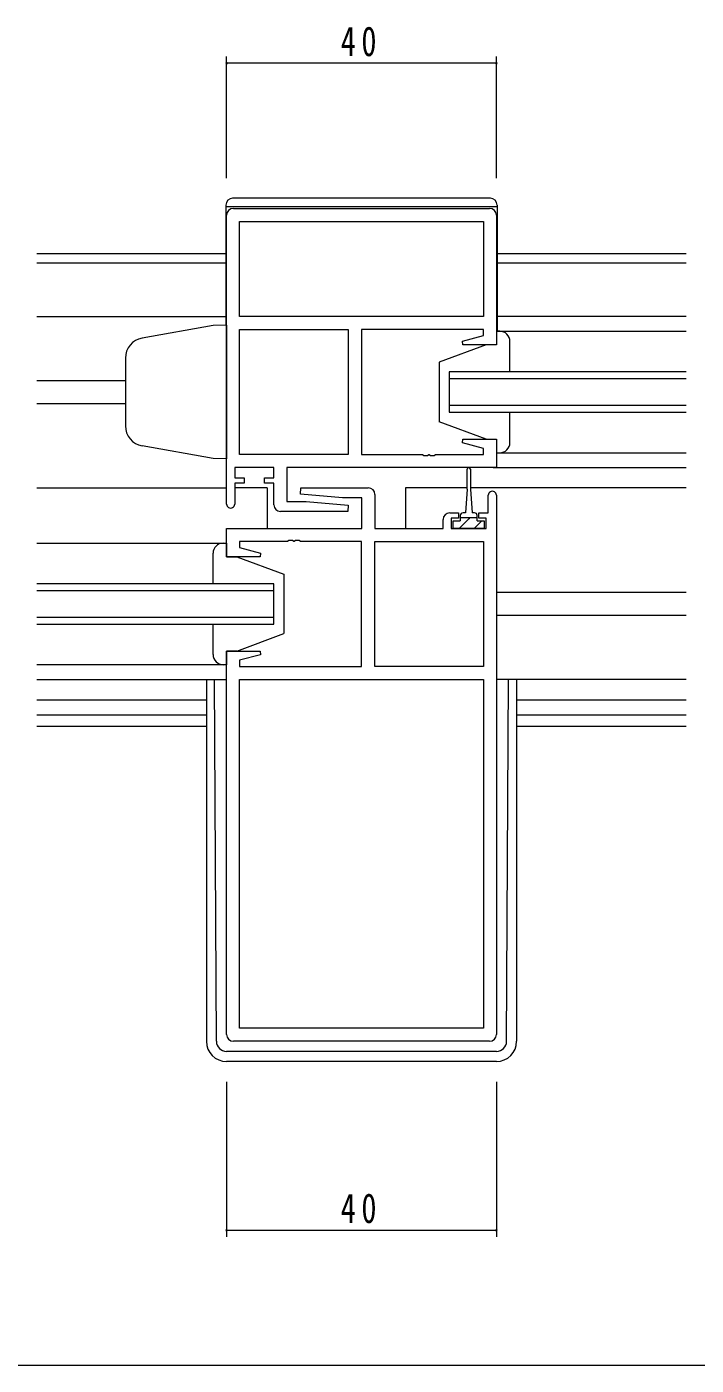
# Model space of a CAD drawing. Units: millimetres, scale not verified. Extents: x -567 to 567, y -403 to 403.
# Drawn here: x 220 to 319.2, y -85.9 to 112.4 of the extents above; entities that cross this region are included whole.
import ezdxf

# ---------------------------------------------------------------- set-up
doc = ezdxf.new("R2010")
doc.units = ezdxf.units.MM
doc.header["$LTSCALE"] = 2
for name, color, linetype, lineweight in [('0-3_YKK_11', 7, 'Continuous', 18), ('0-4_YKK_12', 2, 'Continuous', 18), ('0-5_YKK_13', 4, 'Continuous', 18), ('0-7_YKK_D', 6, 'Continuous', 18)]:
    doc.layers.add(name, color=color, linetype=linetype, lineweight=lineweight)
doc.styles.add('ＭＳ ゴシック', font='')
doc.styles.get('ＭＳ ゴシック').set_extended_font_data('MS Gothic')

msp = doc.modelspace()

# ---------------------------------------------------------------- linework, layer by layer
at = {"layer": '0-3_YKK_11'}
for p, q in [((250.609, 85.507), (288.609, 85.507)), ((249.609, 41.707), (249.609, 84.507)), ((251.539, 83.577), (287.679, 83.577)), ((251.539, 69.507), (251.539, 83.577)), ((251.539, 83.577), (287.679, 83.577)), ((287.679, 83.577), (287.679, 69.507)), ((289.609, 84.507), (289.609, 65.307)), ((287.679, 69.507), (251.539, 69.507)), ((251.539, 67.577), (267.609, 67.577)), ((251.539, 49.037), (251.539, 67.577)), ((267.609, 67.577), (267.609, 49.037)), ((267.609, 67.577), (267.609, 49.037)), ((269.609, 67.577), (269.609, 49.037)), ((287.679, 67.577), (269.609, 67.577)), ((287.679, 66.66), (287.679, 67.577)), ((284.58, 65.829), (287.679, 66.66)), ((284.649, 65.307), (284.58, 65.829)), ((289.609, 65.307), (284.649, 65.307)), ((284.58, 50.784), (284.649, 51.307)), ((287.679, 49.954), (284.58, 50.784)), ((284.649, 51.307), (289.609, 51.307)), ((287.679, 49.037), (287.679, 49.954)), ((289.609, 51.307), (289.609, 47.107)), ((267.609, 49.037), (251.539, 49.037)), ((269.609, 49.037), (278.651, 49.037)), ((278.651, 49.037), (278.834, 48.917)), ((278.834, 48.917), (279.384, 48.917)), ((279.384, 48.917), (279.567, 49.037)), ((279.567, 49.037), (279.651, 49.037)), ((279.651, 49.037), (279.834, 48.917)), ((279.834, 48.917), (280.384, 48.917)), ((280.384, 48.917), (280.567, 49.037)), ((280.567, 49.037), (287.679, 49.037)), ((250.809, 47.107), (250.809, 45.607)), ((256.609, 47.107), (250.809, 47.107)), ((256.609, 45.607), (256.609, 47.107)), ((258.539, 47.107), (258.539, 42.107)), ((289.609, 47.107), (258.539, 47.107)), ((250.809, 45.607), (252.209, 45.607)), ((250.809, 44.807), (250.809, 41.707)), ((252.209, 44.807), (250.809, 44.807)), ((252.209, 45.607), (252.209, 44.807)), ((255.209, 45.607), (256.609, 45.607)), ((255.209, 44.807), (255.209, 45.607)), ((256.609, 44.807), (255.209, 44.807)), ((256.609, 41.607), (256.609, 44.807)), ((260.589, 43.15), (260.631, 44.107)), ((260.631, 44.107), (270.609, 44.107)), ((258.539, 42.107), (261.416, 42.107)), ((266.802, 42.607), (260.589, 43.15)), ((261.416, 42.107), (267.629, 41.563)), ((269.679, 42.607), (266.802, 42.607)), ((269.679, 38.107), (269.679, 42.607)), ((271.609, 43.107), (271.609, 38.107)), ((288.409, 40.407), (288.409, 43.007)), ((289.609, 43.007), (289.609, -36.893)), ((267.587, 40.607), (257.609, 40.607)), ((267.629, 41.563), (267.587, 40.607)), ((282.709, 40.407), (284.009, 40.407)), ((284.009, 40.407), (284.009, 39.607)), ((287.009, 40.407), (288.409, 40.407)), ((287.009, 39.607), (287.009, 40.407)), ((249.609, 38.107), (269.679, 38.107)), ((249.609, 33.907), (249.609, 38.107)), ((271.609, 38.107), (281.709, 38.107)), ((281.709, 38.107), (281.709, 39.407)), ((282.909, 39.607), (282.909, 38.107)), ((284.009, 39.607), (282.909, 39.607)), ((282.909, 38.107), (288.109, 38.107)), ((288.109, 39.607), (287.009, 39.607)), ((288.109, 38.107), (288.109, 39.607)), ((251.539, 36.177), (251.539, 35.26)), ((258.651, 36.177), (251.539, 36.177)), ((258.834, 36.297), (258.651, 36.177)), ((259.384, 36.297), (258.834, 36.297)), ((259.567, 36.177), (259.384, 36.297)), ((259.651, 36.177), (259.567, 36.177)), ((259.834, 36.297), (259.651, 36.177)), ((260.384, 36.297), (259.834, 36.297)), ((260.567, 36.177), (260.384, 36.297)), ((269.609, 36.177), (260.567, 36.177)), ((269.609, 17.637), (269.609, 36.177)), ((271.609, 36.177), (287.679, 36.177)), ((271.609, 17.637), (271.609, 36.177)), ((287.679, 36.177), (287.679, 17.637)), ((287.679, 36.177), (287.679, 17.637)), ((254.57, 33.907), (249.609, 33.907)), ((251.539, 35.26), (254.638, 34.429)), ((254.638, 34.429), (254.57, 33.907)), ((249.609, 19.907), (254.57, 19.907)), ((249.609, -36.893), (249.609, 19.907)), ((254.57, 19.907), (254.638, 19.384)), ((254.638, 19.384), (251.539, 18.554)), ((251.539, 18.554), (251.539, 17.637)), ((251.539, 17.637), (269.609, 17.637)), ((287.679, 17.637), (271.609, 17.637)), ((251.539, -35.963), (251.539, 15.707)), ((251.539, 15.707), (287.679, 15.707)), ((251.539, -35.963), (251.539, 15.707)), ((287.679, 15.707), (287.679, -35.963)), ((287.679, -35.963), (251.539, -35.963)), ((288.609, -37.893), (250.609, -37.893))]:
    msp.add_line(p, q, dxfattribs=at)
for centre, radius, start, end in [((250.609, 84.507), 1, 90.00001, 179.99999), ((288.609, 84.507), 1, 0.00001, 89.99999), ((270.609, 43.107), 1, 0.00001, 89.99999), ((250.209, 41.707), 0.6, 179.99999, 0.00001), ((289.009, 43.007), 0.6, 359.99999, 180.00001), ((257.609, 41.607), 1, 180.00001, 269.99999), ((282.709, 39.407), 1, 90.00001, 179.99999), ((250.609, -36.893), 1, 180.00001, 269.99999), ((288.609, -36.893), 1, 270.00001, 359.99999)]:
    msp.add_arc(centre, radius, start, end, dxfattribs=at)
at = {"layer": '0-4_YKK_12'}
for p, q in [((221.484, 78.807), (249.509, 78.807)), ((249.509, 77.407), (221.484, 77.407)), ((289.709, 78.807), (317.734, 78.807)), ((317.734, 77.407), (289.709, 77.407)), ((221.484, 69.507), (249.509, 69.507)), ((317.734, 69.507), (289.709, 69.507)), ((221.484, 60.007), (234.609, 60.007)), ((282.609, 60.307), (317.734, 60.307)), ((221.484, 56.607), (234.609, 56.607)), ((317.734, 56.307), (282.609, 56.307)), ((289.109, 47.107), (317.734, 47.107)), ((221.484, 44.107), (249.609, 44.107)), ((255.609, 44.107), (250.809, 44.107)), ((255.609, 44.107), (255.609, 38.107)), ((285.259, 44.107), (276.109, 44.107)), ((276.109, 44.107), (276.109, 38.107)), ((317.734, 44.107), (285.759, 44.107)), ((256.609, 29.907), (221.484, 29.907)), ((221.484, 28.907), (256.609, 28.907)), ((317.734, 28.607), (289.609, 28.607)), ((256.609, 24.907), (221.484, 24.907)), ((317.734, 25.207), (289.609, 25.207)), ((221.484, 15.707), (249.609, 15.707)), ((221.484, 12.707), (246.609, 12.707)), ((292.609, 12.707), (317.734, 12.707)), ((246.609, 10.437), (221.484, 10.437)), ((317.734, 10.437), (292.609, 10.437)), ((221.484, 8.807), (246.609, 8.807)), ((292.609, 8.807), (317.734, 8.807))]:
    msp.add_line(p, q, dxfattribs=at)
for points in [[(317.734, 61.307), (282.609, 61.307), (282.609, 55.307), (317.734, 55.307)], [(221.484, 23.907), (256.609, 23.907), (256.609, 29.907)]]:
    msp.add_lwpolyline(points, dxfattribs=at)
at = {"layer": '0-5_YKK_13'}
for p, q in [((249.509, 86.007), (249.509, 68.271)), ((249.509, 85.807), (289.709, 85.807)), ((288.709, 87.007), (250.509, 87.007)), ((289.709, 86.007), (289.709, 67.307)), ((249.609, 68.207), (249.609, 48.407)), ((289.609, 67.308), (317.734, 67.307)), ((291.609, 61.707), (291.609, 65.807)), ((291.609, 61.307), (291.609, 65.807)), ((288.109, 65.307), (281.109, 62.707)), ((288.109, 65.307), (281.109, 62.707)), ((234.609, 63.327), (234.609, 53.15)), ((281.109, 62.707), (281.109, 53.907)), ((281.109, 62.707), (281.109, 53.907)), ((288.109, 51.307), (281.109, 53.907)), ((288.109, 51.307), (281.109, 53.907)), ((291.609, 50.807), (291.609, 55.307)), ((291.609, 50.807), (291.609, 54.907)), ((247.609, 48.477), (237.088, 50.332)), ((288.109, 51.307), (289.609, 51.307)), ((288.109, 51.307), (289.609, 51.307)), ((249.609, 48.407), (247.609, 48.477)), ((289.609, 49.306), (317.734, 49.306)), ((285.259, 43.907), (285.259, 46.857)), ((285.759, 46.857), (285.759, 43.907)), ((285.259, 43.907), (285.009, 40.407)), ((285.759, 43.907), (286.009, 40.407)), ((284.259, 40.007), (284.259, 39.207)), ((284.259, 39.707), (286.759, 39.707)), ((285.009, 40.407), (284.659, 40.407)), ((285.683, 39.707), (285.509, 39.533)), ((286.359, 40.407), (286.009, 40.407)), ((286.759, 39.207), (286.759, 40.007)), ((285.509, 39.533), (284.083, 38.107)), ((287.428, 39.207), (286.328, 38.107)), ((221.484, 35.906), (249.609, 35.905)), ((247.609, 29.907), (247.609, 34.407)), ((251.109, 33.907), (258.109, 31.307)), ((258.109, 31.307), (258.109, 22.507)), ((247.609, 19.407), (247.609, 23.907)), ((251.109, 19.907), (258.109, 22.507)), ((251.109, 19.907), (249.609, 19.907)), ((249.609, 17.907), (221.484, 17.907)), ((246.609, 15.707), (246.609, -37.891)), ((248.101, -37.899), (247.819, 15.707)), ((317.734, 15.707), (289.609, 15.707)), ((291.117, -37.899), (291.399, 15.707)), ((292.609, 15.707), (292.609, -37.891)), ((289.617, -39.391), (249.601, -39.391)), ((289.609, -40.891), (249.609, -40.891))]:
    msp.add_line(p, q, dxfattribs=at)
for points in [[(249.609, 68.207), (247.609, 68.137), (237.088, 66.282)], [(290.109, 67.307), (289.609, 67.307), (289.609, 65.307), (288.109, 65.307)], [(290.109, 67.307), (289.609, 67.307), (289.609, 65.307), (288.109, 65.307)], [(289.609, 51.307), (289.609, 49.307), (290.109, 49.307)], [(289.609, 51.307), (289.609, 49.307), (290.109, 49.307)], [(286.759, 39.207), (287.809, 39.207), (287.809, 38.107), (283.209, 38.107), (283.209, 39.207), (284.259, 39.207)], [(249.109, 35.907), (249.609, 35.907), (249.609, 33.907), (251.109, 33.907)], [(249.609, 19.907), (249.609, 17.907), (249.109, 17.907)]]:
    msp.add_lwpolyline(points, dxfattribs=at)
for centre, radius, start, end in [((250.509, 86.007), 1, 90, 180), ((288.709, 86.007), 1, 0, 90), ((237.609, 63.327), 3, 100, 180), ((290.109, 65.807), 1.5, 0, 90), ((290.109, 65.807), 1.5, 0, 90), ((237.609, 53.286), 3, 180, 260), ((290.109, 50.807), 1.5, 270, 0), ((290.109, 50.807), 1.5, 270, 0), ((285.509, 46.857), 0.25, 0, 180), ((284.659, 40.007), 0.4, 90, 180), ((286.359, 40.007), 0.4, 0, 90), ((249.109, 34.407), 1.5, 90, 180), ((249.109, 19.407), 1.5, 180, 270), ((249.609, -37.891), 3, 180, 270), ((249.601, -37.891), 1.5, 180.30155, 270), ((289.609, -37.891), 3, 270, 0), ((289.617, -37.891), 1.5, 270, 359.69845)]:
    msp.add_arc(centre, radius, start, end, dxfattribs=at)
at = {"layer": '0-7_YKK_D'}
for p, q in [((249.609, 90.007), (249.609, 108.007)), ((289.609, 90.007), (289.609, 108.007)), ((289.609, 107.007), (249.609, 107.007)), ((249.609, -43.891), (249.609, -66.893)), ((289.609, -43.891), (289.609, -66.893)), ((249.609, -65.893), (289.609, -65.893)), ((-105.141, -85.893), (380.859, -85.893))]:
    msp.add_line(p, q, dxfattribs=at)
for centre, start, end in [((249.609, 107.007), 0, 180), ((289.609, 107.007), 0, 180), ((249.609, 107.007), 180, 0), ((289.609, 107.007), 180, 0), ((249.609, -65.893), 0, 180), ((249.609, -65.893), 180, 0), ((289.609, -65.893), 0, 180), ((289.609, -65.893), 180, 0)]:
    msp.add_arc(centre, 0.106, start, end, dxfattribs=at)

# ---------------------------------------------------------------- texts
at = {"layer": '0-7_YKK_D', "color": 7, "char_height": 4.399, "attachment_point": 7, "style": 'ＭＳ ゴシック'}
for insert in [(266.515, 108.007), (266.515, -64.893)]:
    msp.add_mtext('\\T1.37;\\W0.75;40', dxfattribs=dict(at, insert=insert))

doc.saveas('drawing.dxf')
